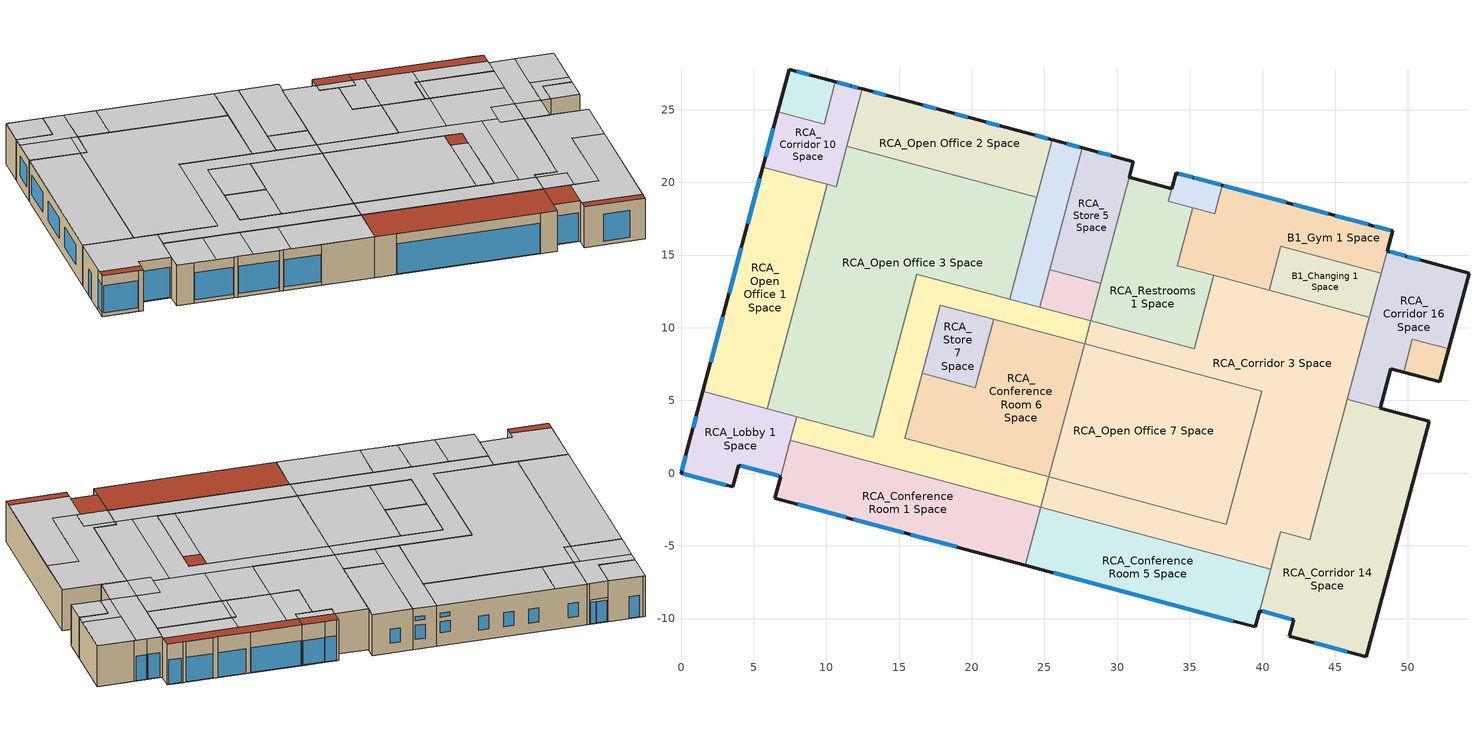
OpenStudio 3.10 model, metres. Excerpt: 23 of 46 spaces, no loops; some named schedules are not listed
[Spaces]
B1_Changing 1 Space
 floor ground (B1_Changing 1_1_406 SlabOnOrBelowGradeF073): 41.27,15.6 48.16,13.75 47.35,10.73 40.45,12.57 z0
 wall to B1_Gym 1 Space (MetalFrameWallInterior): 48.16,13.75 41.27,15.6 40.45,12.57 z0:3.99
 wall to RCA_Corridor 16 Space (MetalFrameWallInterior): 47.35,10.73 48.16,13.75 z0:3.99
 wall to RCA_Corridor 3 Space (MetalFrameWallInterior): 40.45,12.57 47.35,10.73 z0:3.99
 ceiling to Collaboration Space 1 Space: 47.35,10.73 48.16,13.75 41.65,15.5 40.84,12.47 z3.99
 ceiling to RCA_Kitchen Break Room 1 Space: 40.84,12.47 41.65,15.5 41.27,15.6 40.45,12.57 z3.99
B1_Gym 1 Space
 floor ground (B1_Gym 1_1_390 SlabOnOrBelowGradeF073): 37.22,19.79 48.94,16.65 48.16,13.75 41.27,15.6 40.45,12.57 34.13,14.27 35.2,18.24 36.7,17.84 z0
 wall outside (MetalFrameWallU055): 48.56,15.27 48.94,16.65 47.55,17.02 47.33,17.08 44.94,17.72 44.55,17.83 41.66,18.6 37.22,19.79 z0:3.99
 wall to RCA_Corridor 16 Space (MetalFrameWallInterior): 48.16,13.75 48.56,15.27 z0:3.99
 wall to RCA_Corridor 3 Space (MetalFrameWallInterior): 36.65,13.59 40.45,12.57 z0:3.99
 wall to RCA_Restrooms 1 Space (MetalFrameIntWallU151): 35.2,18.24 34.13,14.27 36.65,13.59 z0:3.99
 wall to RCA_Corridor 11 Space (MetalFrameWallInterior): 37.22,19.79 36.7,17.84 35.2,18.24 z0:3.99
 window (Base_AllCZ_FixedWindowU34): 41.61,18.62 37.32,19.77 / 44.5,17.84 42.09,18.49 / 47.28,17.1 44.99,17.71 / 48.79,16.69 47.71,16.98 z0.05:2.44
 ceiling to Collaboration Space 1 Space: 48.16,13.75 48.64,15.56 42.14,17.31 41.65,15.5 z3.99
 ceiling to RCA_Kitchen Break Room 1 Space: 40.45,12.57 41.27,15.6 41.65,15.5 42.14,17.31 37.95,18.43 36.65,13.59 z3.99
 ceiling to RCA_Restrooms 2 Space: 36.65,13.59 37.95,18.43 36.93,18.7 36.7,17.84 35.2,18.24 34.13,14.27 z3.99
 roof outside (FlatNonresWoodFramingAndOtherRoofU028): 48.64,15.56 48.94,16.65 37.22,19.79 36.93,18.7 z3.99
RCA_Corridor 16 Space
 floor ground (RCA_Corridor 16_1_439 SlabOnOrBelowGradeF073): 48.56,15.27 54.2,13.76 52.8,8.55 50.31,9.22 49.7,6.94 48.8,7.18 48.08,4.47 45.83,5.07 z0
 wall outside (MetalFrameWallU055): 52.8,8.55 54.2,13.76 51.05,14.6 49.86,14.92 48.56,15.27 / 48.08,4.47 48.8,7.18 49.7,6.94 z0:3.99
 wall to RCA_Corridor 14 Space: 45.83,5.07 48.08,4.47 z0:3.99
 wall to RCA_Corridor 3 Space (MetalFrameWallInterior): 47.35,10.73 45.83,5.07 z0:3.99
 wall to RCA_Elec Room 1 Space (MetalFrameWallInterior): 49.7,6.94 50.31,9.22 52.8,8.55 z0:3.99
 window (Base_AllCZ_FixedWindowU34): 49.8,14.93 48.77,15.21 / 50.82,14.66 49.96,14.89 z0.05:2.44
 ceiling to B1_Reception 1 Space: 48.08,4.47 48.8,7.18 46.56,7.78 45.83,5.07 z3.99
 ceiling to Collaboration Space 1 Space: 48.8,7.18 50.81,14.66 48.56,15.27 46.56,7.78 z3.99
 ceiling to Huddle 2 Space: 49.7,6.94 50.31,9.22 52.8,8.55 53.03,9.42 49.65,10.33 48.8,7.18 z3.99; 53.03,9.42 54.2,13.76 50.81,14.66 49.65,10.33 z3.99
RCA_Corridor 3 Space
 floor ground (RCA_Corridor 3_1_131 SlabOnOrBelowGradeF073): 36.65,13.59 47.35,10.73 43.25,-4.58 41.25,-4.04 40.56,-6.6 24.74,-2.36 25.3,-0.26 37.49,-3.52 39.94,5.63 27.75,8.89 28.18,10.47 35.3,8.56 z0
 wall to RCA_Conference Room 5 Space: 24.74,-2.36 40.56,-6.6 z0:3.99
 wall to RCA_Corridor 1 Space: 28.18,10.47 27.75,8.89 / 25.3,-0.26 24.74,-2.36 z0:3.99
 wall to RCA_Corridor 14 Space: 40.56,-6.6 41.13,-4.5 41.25,-4.04 43.25,-4.58 45.83,5.07 z0:3.99
 wall to RCA_Open Office 7 Space (MetalFrameWallInterior): 27.75,8.89 38.38,6.05 39.94,5.63 39.48,3.91 37.49,-3.52 35.93,-3.1 25.3,-0.26 z0:3.99
 wall to RCA_Restrooms 1 Space (MetalFrameIntWallU151): 36.65,13.59 35.3,8.56 28.18,10.47 z0:3.99
 ceiling to B1_Reception 1 Space: 45.83,5.07 46.56,7.78 44.48,8.34 43.75,5.63 z3.99
 ceiling to Collaboration Space 1 Space: 43.92,6.25 44.48,8.34 46.56,7.78 47.35,10.73 40.84,12.47 39.49,7.44 z3.99
 ceiling to RCA_Corridor 6 Space: 39.61,-4.09 42.49,6.64 28.18,10.47 27.75,8.89 39.94,5.63 37.49,-3.52 z3.99
 ceiling to RCA_Corridor 7 Space: 40.56,-6.6 41.13,-4.5 25.3,-0.26 24.74,-2.36 z3.99
 ceiling to RCA_Corridor 8 Space: 43.25,-4.58 45.83,5.07 43.75,5.63 43.92,6.25 42.49,6.64 39.61,-4.09 41.13,-4.5 41.25,-4.04 z3.99
 ceiling to RCA_Kitchen Break Room 1 Space: 39.49,7.44 40.84,12.47 36.65,13.59 35.3,8.56 z3.99
RCA_Restrooms 1 Space
 floor ground (RCA_Restrooms 1_1_486 SlabOnOrBelowGradeF073): 30.82,20.34 33.75,19.55 33.52,18.69 35.2,18.24 34.13,14.27 36.65,13.59 35.3,8.56 28.18,10.47 z0
 wall outside (MetalFrameWallUnconditioned): 33.75,19.55 30.82,20.34 z0:3.99
 wall to RCA_Corridor 11 Space: 35.2,18.24 33.52,18.69 33.75,19.55 z0:3.99
 wall to RCA_IT Room 1 Space: 28.87,13.06 28.18,10.47 z0:3.99
 wall to RCA_Store 5 Space (MetalFrameIntWallU151): 30.82,20.34 28.87,13.06 z0:3.99
 ceiling to RCA_Restrooms 2 Space: 35.3,8.56 36.65,13.59 34.13,14.27 35.2,18.24 33.52,18.69 33.75,19.55 30.82,20.34 28.18,10.47 z3.99
RCA_Corridor 11 Space
 floor ground (RCA_Corridor 11_1_375 SlabOnOrBelowGradeF073): 34.05,20.64 37.22,19.79 36.7,17.84 33.52,18.69 z0
 wall outside (MetalFrameWallU055): 37.22,19.79 35.24,20.32 34.2,20.6 34.05,20.64 33.75,19.55 z0:3.99
 window (Base_AllCZ_FixedWindowU34): 35.19,20.34 34.25,20.59 / 37.12,19.82 35.29,20.31 z0.05:2.44
 ceiling to RCA_Restrooms 2 Space: 36.7,17.84 36.93,18.7 33.75,19.55 33.52,18.69 z3.99
 roof outside (FlatNonresWoodFramingAndOtherRoofU028): 36.93,18.7 37.22,19.79 34.05,20.64 33.75,19.55 z3.99
RCA_Conference Room 1 Space
 floor ground (RCA_Conference Room 1_1_0 SlabOnOrBelowGradeF073): 7.52,2.25 24.74,-2.36 23.67,-6.34 6.45,-1.73 z0
 wall outside (MetalFrameWallU055): 6.85,-0.23 6.45,-1.73 7.99,-2.14 11.41,-3.06 11.79,-3.16 15.36,-4.11 15.74,-4.22 19.01,-5.09 23.67,-6.34 z0:3.99
 wall to RCA_Lobby 1 Space (MetalFrameWallInterior): 7.52,2.25 6.85,-0.23 z0:3.99
 wall to RCA_Corridor 1 Space (MetalFrameWallInterior): 24.74,-2.36 7.52,2.25 z0:3.99
 wall to RCA_Conference Room 5 Space (MetalFrameWallInterior): 23.67,-6.34 24.74,-2.36 z0:3.99
 window (Base_AllCZ_FixedWindowU34): 8.04,-2.15 11.36,-3.04 / 15.79,-4.23 18.96,-5.08 / 11.84,-3.17 15.31,-4.1 z0.36:3
 ceiling to RCA_Conference Room 2 Space: 16.42,-4.4 17.48,-0.42 14.22,0.46 13.15,-3.52 z3.99; 23.67,-6.34 24.74,-2.36 17.48,-0.42 16.42,-4.4 z3.99; 9.9,-2.65 10.96,1.33 7.52,2.25 6.45,-1.73 z3.99; 13.15,-3.52 14.22,0.46 10.96,1.33 9.9,-2.65 z3.99
RCA_Lobby 1 Space
 floor ground (RCA_Lobby 1_1_328 SlabOnOrBelowGradeF073): 1.51,5.62 7.96,3.89 6.85,-0.23 3.97,0.54 3.57,-0.96 0,0 z0
 wall outside (MetalFrameWallU055): 1.51,5.62 0.33,1.25 0,0 3.15,-0.84 3.57,-0.96 3.97,0.54 6.85,-0.23 z0:3.99
 wall to RCA_Corridor 1 Space: 7.52,2.25 7.96,3.89 z0:3.99
 wall to RCA_Open Office 1 Space (MetalFrameWallInterior): 5.92,4.44 1.51,5.62 z0:3.99
 wall to RCA_Open Office 3 Space (MetalFrameWallInterior): 7.96,3.89 5.92,4.44 z0:3.99
 window (Base_AllCZ_FixedWindowU34): 0.15,-0.04 3.1,-0.83 / 0.32,1.2 0.04,0.15 z0.36:3; 1.04,3.89 0.83,3.11 z0.05:2.57; 4.11,0.5 6.71,-0.2 z0.05:3
 ceiling to RCA_Conference Room 4 Space: 6.85,-0.23 7.96,3.89 1.51,5.62 0.21,0.77 3.77,-0.19 3.97,0.54 z3.99
 roof outside (FlatNonresWoodFramingAndOtherRoofU028): 3.57,-0.96 3.77,-0.19 0.21,0.77 0,0 z3.99
RCA_Corridor 1 Space
 floor ground (RCA_Corridor 1_1_503 SlabOnOrBelowGradeF073): 16.23,13.67 28.18,10.47 27.75,8.89 17.85,11.55 15.39,2.4 25.3,-0.26 24.74,-2.36 7.52,2.25 7.96,3.89 13.23,2.48 z0
 wall to RCA_Conference Room 6 Space: 21.5,10.57 27.75,8.89 / 25.3,-0.26 19.05,1.42 15.39,2.4 16.59,6.85 z0:3.99
 wall to RCA_Open Office 3 Space (MetalFrameWallInterior): 22.6,11.97 16.23,13.67 13.23,2.48 7.96,3.89 z0:3.99
 wall to RCA_Corridor 2 Space (MetalFrameWallInterior): 24.66,11.41 22.6,11.97 z0:3.99
 wall to RCA_IT Room 1 Space (MetalFrameWallInterior): 28.18,10.47 24.66,11.41 z0:3.99
 wall to RCA_Store 7 Space (MetalFrameWallInterior): 16.59,6.85 17.85,11.55 21.5,10.57 z0:3.99
 ceiling to RCA_Corridor 4 Space: 24.74,-2.36 25.3,-0.26 15.39,2.4 17.85,11.55 27.75,8.89 28.18,10.47 16.23,13.67 13.23,2.48 7.96,3.89 7.52,2.25 z3.99
RCA_Conference Room 5 Space
 floor ground (RCA_Conference Room 5_1_413 SlabOnOrBelowGradeF073): 24.74,-2.36 40.56,-6.6 39.5,-10.58 23.67,-6.34 z0
 wall outside (MetalFrameWallU055): 23.67,-6.34 25.58,-6.85 38.03,-10.19 39.5,-10.58 39.8,-9.45 z0:3.99
 wall to RCA_Corridor 14 Space (MetalFrameWallInterior): 39.8,-9.45 40.56,-6.6 z0:3.99
 window (Base_AllCZ_FixedWindowU34): 25.63,-6.87 37.98,-10.18 z0.05:3
 roof outside (FlatNonresWoodFramingAndOtherRoofU028): 39.5,-10.58 40.56,-6.6 24.74,-2.36 23.67,-6.34 z3.99
RCA_Corridor 14 Space
 floor ground (RCA_Corridor 14_1_428 SlabOnOrBelowGradeF073): 45.83,5.07 51.46,3.56 47.13,-12.63 41.84,-11.21 42.14,-10.08 39.8,-9.45 41.25,-4.04 43.25,-4.58 z0
 wall outside (MetalFrameWallU055): 39.8,-9.45 42.14,-10.08 41.84,-11.21 47.13,-12.63 51.46,3.56 48.08,4.47 z0:3.99
 window (Base_AllCZ_FixedWindowU34): 43.56,-11.67 45.82,-12.28 z0.36:3; 40.01,-9.51 41.98,-10.04 z0.05:2.82
 ceiling to RCA_Corridor 7 Space: 43.27,-7.33 43.83,-5.22 41.13,-4.5 40.56,-6.6 z3.99
 ceiling to RCA_Corridor 8 Space: 45.39,-7.9 47.48,-0.11 50.28,-0.86 51.46,3.56 45.83,5.07 43.25,-4.58 41.25,-4.04 41.13,-4.5 43.83,-5.22 43.27,-7.33 z3.99
 ceiling to RCA_Corridor 9 Space: 47.32,-11.9 50.28,-0.86 47.48,-0.11 45.39,-7.9 42.9,-7.23 42.03,-10.48 z3.99
 roof outside (FlatNonresWoodFramingAndOtherRoofU028): 42.14,-10.08 42.9,-7.23 40.56,-6.6 39.8,-9.45 z3.99; 47.13,-12.63 47.32,-11.9 42.03,-10.48 41.84,-11.21 z3.99
RCA_Conference Room 6 Space
 floor ground (RCA_Conference Room 6_1_456 SlabOnOrBelowGradeF073): 21.5,10.57 27.75,8.89 25.3,-0.26 19.05,1.42 z0
 floor ground (RCA_Conference Room 6_1_462 SlabOnOrBelowGradeF073): 16.59,6.85 20.24,5.87 19.05,1.42 15.39,2.4 z0
 wall to RCA_Store 7 Space (MetalFrameWallInterior): 21.5,10.57 20.24,5.87 16.59,6.85 z0:3.99
 wall to RCA_Open Office 7 Space (MetalFrameWallInterior): 25.3,-0.26 27.75,8.89 z0:3.99
 ceiling to RCA_Conference Room 3 Space: 25.3,-0.26 27.75,8.89 21.5,10.57 19.05,1.42 z3.99; 19.05,1.42 20.24,5.87 16.59,6.85 15.39,2.4 z3.99
RCA_Store 7 Space
 floor ground (RCA_Store 7_1_467 SlabOnOrBelowGradeF073): 17.85,11.55 21.5,10.57 20.24,5.87 16.59,6.85 z0
 ceiling to RCA_Store 2 Space: 20.24,5.87 21.5,10.57 17.85,11.55 16.59,6.85 z3.99
RCA_Open Office 7 Space
 floor ground (RCA_Open Office 7_1_473 SlabOnOrBelowGradeF073): 27.75,8.89 38.38,6.05 35.93,-3.1 25.3,-0.26 z0
 floor ground (RCA_Open Office 7_1_478 SlabOnOrBelowGradeF073): 37.92,4.33 39.48,3.91 37.49,-3.52 35.93,-3.1 z0
 floor ground (RCA_Open Office 7_1_482 SlabOnOrBelowGradeF073): 38.38,6.05 39.94,5.63 39.48,3.91 37.92,4.33 z0
 ceiling to Class Room 1 Space: 35.93,-3.1 38.38,6.05 27.75,8.89 25.3,-0.26 z3.99
 ceiling to RCA_Store 3 Space: 37.49,-3.52 39.48,3.91 37.92,4.33 35.93,-3.1 z3.99
 roof outside (FlatNonresWoodFramingAndOtherRoofU028): 39.48,3.91 39.94,5.63 38.38,6.05 37.92,4.33 z3.99
RCA_Open Office 3 Space
 floor ground (RCA_Open Office 3_1_77 SlabOnOrBelowGradeF073): 11.42,22.47 24.47,18.97 22.6,11.97 16.23,13.67 13.23,2.48 5.92,4.44 10.06,19.86 10.67,19.7 z0
 wall to RCA_Corridor 10 Space: 11.42,22.47 10.67,19.7 10.06,19.86 z0:3.99
 wall to RCA_Corridor 2 Space: 22.6,11.97 24.47,18.97 z0:3.99
 wall to RCA_Open Office 1 Space: 10.06,19.86 5.92,4.44 z0:3.99
 wall to RCA_Open Office 2 Space: 24.47,18.97 11.42,22.47 z0:3.99
 ceiling to RCA_Open Office 6 Space: 13.23,2.48 16.23,13.67 22.6,11.97 24.47,18.97 11.42,22.47 10.67,19.7 10.06,19.86 5.92,4.44 z3.99
RCA_Corridor 2 Space
 floor ground (RCA_Corridor 2_1_114 SlabOnOrBelowGradeF073): 25.53,22.92 27.59,22.37 24.66,11.41 22.6,11.97 z0
 wall outside (MetalFrameWallU055): 27.59,22.37 25.53,22.92 z0:3.99
 wall to RCA_Store 5 Space (MetalFrameWallInterior): 25.35,14 27.59,22.37 z0:3.99
 wall to RCA_IT Room 1 Space (MetalFrameWallInterior): 24.66,11.41 25.35,14 z0:3.99
 wall to RCA_Open Office 2 Space (MetalFrameWallInterior): 25.53,22.92 24.47,18.97 z0:3.99
 window (Base_AllCZ_FixedWindowU34): 27.4,22.42 26.53,22.66 z0.97:2.34
 window (Base_AllCZ_FixedWindowU34_Clerestory): 27.4,22.42 26.57,22.65 z2.82:3.18
 ceiling to RCA_Corridor 5 Space: 24.66,11.41 27.59,22.37 25.53,22.92 22.6,11.97 z3.99
RCA_IT Room 1 Space
 floor ground (RCA_IT Room 1_1_255 SlabOnOrBelowGradeF073): 25.35,14 28.87,13.06 28.18,10.47 24.66,11.41 z0
 wall to RCA_Store 5 Space (MetalFrameWallInterior): 28.87,13.06 25.35,14 z0:3.99
 ceiling to RCA_IT Room 2 Space: 28.18,10.47 28.87,13.06 25.35,14 24.66,11.41 z3.99
RCA_Corridor 10 Space
 floor ground (RCA_Corridor 10_1_341 SlabOnOrBelowGradeF073): 10.62,26.92 12.47,26.42 10.67,19.7 5.64,21.04 6.66,24.85 9.84,24 z0
 wall outside (MetalFrameWallU055): 12.26,26.48 10.62,26.92 z0:2.39; 6.66,24.85 5.64,21.04 / 12.47,26.42 12.26,26.48 z0:3.99; 12.26,26.48 10.62,26.92 z2.39:3.99
 wall to RCA_Open Office 1 Space (MetalFrameWallInterior): 5.64,21.04 10.06,19.86 z0:3.99
 wall to RCA_Store 4 Space (MetalFrameWallInterior): 10.62,26.92 9.84,24 6.66,24.85 z0:3.99
 wall to RCA_Open Office 2 Space (MetalFrameWallInterior): 11.42,22.47 12.47,26.42 z0:3.99
 window (Base_AllCZ_FixedWindowU34): 11.63,26.65 10.75,26.89 / 12.15,26.51 11.73,26.62 z0.05:2.13; 6.36,23.73 5.83,21.77 z1.04:2.97
 ceiling to Huddle 1 Space: 11.42,22.47 12.47,26.42 10.62,26.92 9.84,24 6.66,24.85 6.38,23.82 z3.99
 ceiling to RCA_Open Office 4 Space: 10.06,19.86 10.8,22.63 6.38,23.82 5.64,21.04 z3.99
 ceiling to RCA_Open Office 6 Space: 10.67,19.7 11.42,22.47 10.8,22.63 10.06,19.86 z3.99
RCA_Open Office 1 Space
 floor ground (RCA_Open Office 1_1_64 SlabOnOrBelowGradeF073): 5.64,21.04 10.06,19.86 5.92,4.44 1.51,5.62 z0
 wall outside (MetalFrameWallU055): 5.64,21.04 1.51,5.62 z0:3.99
 window (Base_AllCZ_FixedWindowU34): 2.88,10.75 2.04,7.61 / 4.16,15.51 3.32,12.37 / 5.43,20.27 4.59,17.13 z1.04:2.97
 ceiling to RCA_Open Office 4 Space: 5.92,4.44 10.06,19.86 5.64,21.04 1.51,5.62 z3.99
RCA_Store 4 Space
 floor ground (RCA_Store 4_1_355 SlabOnOrBelowGradeF073): 7.44,27.77 10.62,26.92 9.84,24 6.66,24.85 z0
 wall outside (MetalFrameWallU055): 10.62,26.92 7.65,27.72 7.44,27.77 6.66,24.85 z0:3.99
 window (Base_AllCZ_FixedWindowU34): 8.83,27.4 7.95,27.64 z0.05:2.13
 ceiling to Huddle 1 Space: 9.84,24 10.62,26.92 7.44,27.77 6.66,24.85 z3.99
RCA_Open Office 2 Space
 floor ground (RCA_Open Office 2_1_70 SlabOnOrBelowGradeF073): 12.47,26.42 25.53,22.92 24.47,18.97 11.42,22.47 z0
 wall outside (MetalFrameWallU055): 25.53,22.92 12.47,26.42 z0:3.99
 window (Base_AllCZ_FixedWindowU34): 21.87,23.9 21,24.14 / 14.1,25.99 13.23,26.22 / 17.55,25.06 16.68,25.3 / 19.71,24.48 18.84,24.72 z0.97:2.34; 25.22,23.01 24.35,23.24 z1.3:2.34
 window (Base_AllCZ_FixedWindowU34_Clerestory): 25.22,23.01 24.38,23.23 z2.82:3.18
 ceiling to Huddle 1 Space: 14.16,21.73 15.22,25.69 12.47,26.42 11.42,22.47 z3.99
 ceiling to RCA_Open Office 5 Space: 24.47,18.97 25.53,22.92 15.22,25.69 14.16,21.73 z3.99
RCA_Elec Room 1 Space
 floor ground (RCA_Elec Room 1_1_497 SlabOnOrBelowGradeF073): 50.31,9.22 52.8,8.55 52.19,6.27 49.7,6.94 z0
 wall outside (MetalFrameWallU055): 49.7,6.94 52.19,6.27 52.8,8.55 z0:3.99
 ceiling to Huddle 2 Space: 52.19,6.27 52.8,8.55 50.31,9.22 49.7,6.94 z3.99
RCA_Store 5 Space
 floor ground (RCA_Store 5_1_362 SlabOnOrBelowGradeF073): 27.59,22.37 31.11,21.43 28.87,13.06 25.35,14 z0
 wall outside (MetalFrameWallU055): 30.82,20.34 31.11,21.43 27.59,22.37 z0:3.99
 window (Base_AllCZ_FixedWindowU34): 29.57,21.84 28.69,22.08 z0.97:2.34
 ceiling to RCA_Store 1 Space: 28.87,13.06 31.11,21.43 27.59,22.37 25.35,14 z3.99
[Site]
LOS ANGELES USC: Latitude {deg}=38.69; Longitude {deg}=-121.6; Time Zone {hr}=-8; Elevation {m}=54.5592; Terrain=Suburbs
[SizingPeriod:DesignDay] Barometric Pressure {Pa}=100663; Wind Speed {m/s}=0.6; Rain Indicator=No; Snow Indicator=No; Day of Month=21; Daylight Saving Time Indicator=No; Humidity Condition Type=Wetbulb; Dry-Bulb Temperature Range Modifier Type=DefaultMultipliers
Name | Maximum Dry-Bulb Temperature {C} | Daily Dry-Bulb Temperature Range {deltaC} | Wind Direction {deg} | Sky Clearness | Month | Day Type | Wetbulb or DewPoint at Maximum Dry-Bulb {C} | Solar Model Indicator | ASHRAE Clear Sky Optical Depth for Beam Irradiance | ASHRAE Clear Sky Optical Depth for Diffuse Irradiance
LOS ANGELES USC Ann Htg 99.6% Condns DB | 6.2 | 0 | 20 | 0 | 12 | WinterDesignDay | 6.2 | ASHRAEClearSky
LOS ANGELES USC  June .4% Condns DB=>MCWB | 32.3 | 8.2 | 260 |  | 6 | SummerDesignDay | 20.7 | ASHRAETau | 0.405 | 2.324
LOS ANGELES USC  July .4% Condns DB=>MCWB | 33.8 | 9.2 | 260 |  | 7 | SummerDesignDay | 22.1 | ASHRAETau | 0.402 | 2.401
LOS ANGELES USC  August .4% Condns DB=>MCWB | 33.7 | 9.6 | 260 |  | 8 | SummerDesignDay | 21.2 | ASHRAETau | 0.383 | 2.433
[Site:WaterMainsTemperature]
Calculation Method=Schedule; Temperature Schedule=WaterMainCZ09
[Building]
CustomLabClassroom: North Axis {deg}=0
[Material]
Name | Roughness | Thickness {m} | Conductivity {W/m-K} | Density {kg/m3} | Specific Heat {J/kg-K} | Thermal Absorptance | Solar Absorptance | Visible Absorptance
Stucco - 7/8 in.; Stucco - 7/8 in. 1 | MediumRough | 0.022352 | 0.700948 | 1855.1 | 837.36 | 0.9 | 0.7 | 0.8
Compliance Insulation R14.60 | Smooth | 0.0591861 | 0.0230188 | 16.0185 | 1130.436
Compliance Insulation R1.41 | Smooth | 0.00571591 | 0.0230188 | 16.0185 | 1130.436
Compliance Insulation R0.02 | Smooth | 8.10768e-05 | 0.0230188 | 16.0185 | 1130.436
Air - Metal Wall Framing - 16 or 24 in. OC; Air - Metal Wall Framing - 16 or 24 in. OC 1; Air - Metal Wall Framing - 16 or 24 in. OC 2 | Smooth | 0.1397 | 1.22017 | 1.28148 | 1004.832
Gypsum Board - 1/2 in.; Gypsum Board - 1/2 in. 2 | Smooth | 0.0127 | 0.158656 | 640.739 | 1130.436 | 0.9 | 0.7 | 0.8
Gypsum Board - 5/8 in. | MediumRough | 0.016002 | 0.158656 | 640.739 | 1130.436 | 0.9 | 0.7 | 0.8
Metal Standing Seam - 1/16 in. | MediumRough | 0.0015875 | 2.21534 | 7820.53 | 502.416 | 0.75 | 0.37 | 0.75
Compliance Insulation R34.93 | Smooth | 0.141601 | 0.0230188 | 16.0185 | 1130.436 | 0.9 | 0.7 | 0.8
Compliance Insulation R3.70 | Smooth | 0.0149992 | 0.0230188 | 16.0185 | 1130.436
Gypsum Board - 1/2 in. 1 | MediumRough | 0.0127 | 0.158656 | 640.739 | 1130.436 | 0.9 | 0.7 | 0.8
[Construction]
MetalFrameWallU055: Stucco - 7/8 in., Compliance Insulation R14.60, Compliance Insulation R1.41, Compliance Insulation R0.02, Compliance Insulation R0.02, Air - Metal Wall Framing - 16 or 24 in. OC, Gypsum Board - 1/2 in.
MetalFrameWallUnconditioned: Stucco - 7/8 in. 1
MetalFrameWallInterior: Gypsum Board - 5/8 in., Air - Metal Wall Framing - 16 or 24 in. OC 1, Gypsum Board - 5/8 in.
MetalFrameIntWallU151: Gypsum Board - 1/2 in. 1, Compliance Insulation R3.70, Air - Metal Wall Framing - 16 or 24 in. OC 2, Gypsum Board - 1/2 in. 2
FlatNonresWoodFramingAndOtherRoofU028: Metal Standing Seam - 1/16 in., Compliance Insulation R34.93
Base_AllCZ_FixedWindowU34: Base_AllCZ_FixedWindowU34 Material
Base_AllCZ_FixedWindowU34_Clerestory: Base_AllCZ_FixedWindowU34_Clerestory Material
[WindowMaterial:SimpleGlazingSystem] U-Factor {W/m2-K}=1.93061; Solar Heat Gain Coefficient=0.22
Name | Visible Transmittance
Base_AllCZ_FixedWindowU34 Material | 0.42
Base_AllCZ_FixedWindowU34_Clerestory Material | 0.001
[Construction:FfactorGroundFloor] F-Factor {W/m-K}=1.26344
Name | Area {m2} | PerimeterExposed {m}
B1_Changing 1_1_406 SlabOnOrBelowGradeF073 | 22.3718 | 0
B1_Gym 1_1_390 SlabOnOrBelowGradeF073 | 58.4477 | 13.5648
RCA_Conference Room 1_1_0 SlabOnOrBelowGradeF073 | 73.4401 | 19.3734
RCA_Conference Room 5_1_413 SlabOnOrBelowGradeF073 | 67.4933 | 17.5534
RCA_Conference Room 6_1_456 SlabOnOrBelowGradeF073 | 61.3303 | 0
RCA_Conference Room 6_1_462 SlabOnOrBelowGradeF073 | 17.446 | 0
RCA_Corridor 1_1_503 SlabOnOrBelowGradeF073 | 76.479 | 0
RCA_Corridor 10_1_341 SlabOnOrBelowGradeF073 | 26.3365 | 7.55639
RCA_Corridor 11_1_375 SlabOnOrBelowGradeF073 | 6.64699 | 4.41588
RCA_Corridor 14_1_428 SlabOnOrBelowGradeF073 | 108.891 | 29.3363
RCA_Corridor 16_1_439 SlabOnOrBelowGradeF073 | 45.6101 | 14.9529
RCA_Corridor 2_1_114 SlabOnOrBelowGradeF073 | 24.2034 | 2.13361
RCA_Corridor 3_1_131 SlabOnOrBelowGradeF073 | 177.877 | 0
RCA_Elec Room 1_1_497 SlabOnOrBelowGradeF073 | 6.078 | 4.93572
RCA_IT Room 1_1_255 SlabOnOrBelowGradeF073 | 9.75799 | 0
RCA_Lobby 1_1_328 SlabOnOrBelowGradeF073 | 34.2546 | 14.0477
RCA_Open Office 1_1_64 SlabOnOrBelowGradeF073 | 73.0014 | 15.967
RCA_Open Office 2_1_70 SlabOnOrBelowGradeF073 | 55.3581 | 13.5194
RCA_Restrooms 1_1_486 SlabOnOrBelowGradeF073 | 60.7643 | 3.03687
RCA_Store 4_1_355 SlabOnOrBelowGradeF073 | 9.95628 | 6.31637
RCA_Store 5_1_362 SlabOnOrBelowGradeF073 | 31.561 | 4.770882
RCA_Open Office 3_1_77 SlabOnOrBelowGradeF073 | 188.459 | 0
RCA_Open Office 7_1_473 SlabOnOrBelowGradeF073 | 104.24 | 0
RCA_Open Office 7_1_478 SlabOnOrBelowGradeF073 | 12.3843 | 0
RCA_Open Office 7_1_482 SlabOnOrBelowGradeF073 | 2.86566 | 0
RCA_Store 7_1_467 SlabOnOrBelowGradeF073 | 18.3878 | 0
[Space] Building Story=Ground Floor
Name | Thermal Zone | Design Specification Outdoor Air Object
B1_Changing 1 Space; B1_Gym 1 Space; RCA_Corridor 11 Space | L1_ZN05_Fitness Center | L1_ZN05_Fitness Center Design Specification Outdoor Air
RCA_Conference Room 1 Space; RCA_Conference Room 5 Space | L1_ZN09 N Conf Room | L1_ZN09 N Conf Room Design Specification Outdoor Air
RCA_Conference Room 6 Space; RCA_Store 7 Space | L2_ZN13 Core Conf Room | L2_ZN13 Core Conf Room Design Specification Outdoor Air
RCA_Corridor 1 Space; RCA_Corridor 10 Space; RCA_Corridor 14 Space | L1_ZN08 NE Corridor | L1_ZN08 NE Corridor Design Specification Outdoor Air
RCA_Corridor 16 Space | L1_ZN12 SE Corridor Corner | L1_ZN12 SE Corridor Corner Design Specification Outdoor Air
RCA_Corridor 2 Space; RCA_Store 4 Space; RCA_Store 5 Space | L1_ZN04_South Corridor | L1_ZN04_South Corridor Design Specification Outdoor Air
RCA_Corridor 3 Space | L1_ZN05_Core Corridor | L1_ZN05_Core Corridor Design Specification Outdoor Air
RCA_Elec Room 1 Space | L1_ZN13 Elec Room | L1_ZN13 Elec Room Design Specification Outdoor Air
RCA_IT Room 1 Space | L1_ZN06_IT Room | L1_ZN06_IT Room Design Specification Outdoor Air
RCA_Lobby 1 Space | L1_ZN13 Lobby NW | L1_ZN13 Lobby NW Design Specification Outdoor Air
RCA_Open Office 1 Space | L1_ZN03_South Open Office | L1_ZN03_South Open Office Design Specification Outdoor Air
RCA_Open Office 2 Space | L1_ZN01_SE_Open Office | L1_ZN01_SE_Open Office Design Specification Outdoor Air
RCA_Restrooms 1 Space | L1_ZN07_Restroom | L1_ZN07_Restroom Design Specification Outdoor Air
RCA_Open Office 3 Space | L1_ZN02 Core_Open Office | L1_ZN02 Core_Open Office Design Specification Outdoor Air
RCA_Open Office 7 Space | L1_ZN14_Core Open Office | L1_ZN14_Core Open Office Design Specification Outdoor Air
[ThermalZone] Multiplier=1; Use Ideal Air Loads=No
Name | Primary Daylighting Control | Fraction of Zone Controlled by Primary Daylighting Control | Secondary Daylighting Control | Fraction of Zone Controlled by Secondary Daylighting Control | Thermostat
L1_ZN09 N Conf Room | Daylighting Control 6 | 0.638868 | Daylighting Control 7 | 0.239854 | L1_ZN09 N Conf Room Thermostat
L2_ZN13 Core Conf Room |  |  |  |  | L2_ZN13 Core Conf Room Thermostat
L1_ZN08 NE Corridor | Daylighting Control 8 | 0.114064 | Daylighting Control 9 | 0.108379 | L1_ZN08 NE Corridor Thermostat
L1_ZN12 SE Corridor Corner |  |  |  |  | L1_ZN12 SE Corridor Corner Thermostat
L1_ZN04_South Corridor |  |  |  |  | L1_ZN04_South Corridor Thermostat
L1_ZN05_Core Corridor |  |  |  |  | L1_ZN05_Core Corridor Thermostat
L1_ZN13 Elec Room |  |  |  |  | L1_ZN13 Elec Room Thermostat
L1_ZN06_IT Room |  |  |  |  | L1_ZN06_IT Room Thermostat
L1_ZN13 Lobby NW | Daylighting Control 12 | 0.808629 |  |  | L1_ZN13 Lobby NW Thermostat
L1_ZN03_South Open Office | Daylighting Control 13 | 0.626378 | Daylighting Control 14 | 0.136107 | L1_ZN03_South Open Office Thermostat
L1_ZN02 Core_Open Office |  |  |  |  | L1_ZN02 Core_Open Office Thermostat
L1_ZN14_Core Open Office |  |  |  |  | L1_ZN14_Core Open Office Thermostat
L1_ZN07_Restroom
L1_ZN05_Fitness Center | Daylighting Control 20 | 0.344299 | Daylighting Control 21 | 0.211876 | L1_ZN05_Fitness Center Thermostat
L1_ZN01_SE_Open Office | Daylighting Control 22 | 0.549484 | Daylighting Control 23 | 0.410159 | L1_ZN01_SE_Open Office Thermostat
[BuildingStory]
Ground Floor
[People:Definition] Number of People Calculation Method=People/Area; Fraction Radiant=0.3
Name | People per Space Floor Area {person/m2} | Sensible Heat Fraction
B1_Changing 1 Space People Definition; RCA_Conference Room 1 Space People Definition; RCA_Conference Room 5 Space People Definition; RCA_Conference Room 6 Space People Definition; RCA_Store 4 Space People Definition; RCA_Store 5 Space People Definition; RCA_Store 7 Space People Definition | 0.0538196 | 0.555556
B1_Gym 1 Space People Definition | 0.403647 | 0.6125
RCA_Corridor 1 Space People Definition; RCA_Corridor 10 Space People Definition; RCA_Corridor 11 Space People Definition; RCA_Corridor 14 Space People Definition; RCA_Corridor 16 Space People Definition; RCA_Corridor 2 Space People Definition; RCA_Corridor 3 Space People Definition; RCA_Elec Room 1 Space People Definition; RCA_Restrooms 1 Space People Definition | 0.0538196 | 0.5
RCA_IT Room 1 Space People Definition | 0.0538196 | 0.366667
RCA_Lobby 1 Space People Definition | 0.355209 | 0.5
RCA_Open Office 1 Space People Definition; RCA_Open Office 2 Space People Definition; RCA_Open Office 3 Space People Definition; RCA_Open Office 7 Space People Definition | 0.269098 | 0.555556
[People] Multiplier=1
Name | People Definition | Space or SpaceType | Number of People Schedule | Activity Level Schedule
B1_Changing 1 Space People | B1_Changing 1 Space People Definition | B1_Changing 1 Space | SchoolOccupancy | B1_Changing 1 Space People Activity Level
B1_Gym 1 Space People | B1_Gym 1 Space People Definition | B1_Gym 1 Space | SchoolOccupancy | B1_Gym 1 Space People Activity Level
RCA_Conference Room 1 Space People | RCA_Conference Room 1 Space People Definition | RCA_Conference Room 1 Space | SchoolOccupancy | RCA_Conference Room 1 Space People Activity Level
RCA_Conference Room 5 Space People | RCA_Conference Room 5 Space People Definition | RCA_Conference Room 5 Space | SchoolOccupancy | RCA_Conference Room 5 Space People Activity Level
RCA_Conference Room 6 Space People | RCA_Conference Room 6 Space People Definition | RCA_Conference Room 6 Space | SchoolOccupancy | RCA_Conference Room 6 Space People Activity Level
RCA_Corridor 1 Space People | RCA_Corridor 1 Space People Definition | RCA_Corridor 1 Space | SchoolOccupancy | RCA_Corridor 1 Space People Activity Level
RCA_Corridor 10 Space People | RCA_Corridor 10 Space People Definition | RCA_Corridor 10 Space | SchoolOccupancy | RCA_Corridor 10 Space People Activity Level
RCA_Corridor 11 Space People | RCA_Corridor 11 Space People Definition | RCA_Corridor 11 Space | SchoolOccupancy | RCA_Corridor 11 Space People Activity Level
RCA_Corridor 14 Space People | RCA_Corridor 14 Space People Definition | RCA_Corridor 14 Space | SchoolOccupancy | RCA_Corridor 14 Space People Activity Level
RCA_Corridor 16 Space People | RCA_Corridor 16 Space People Definition | RCA_Corridor 16 Space | SchoolOccupancy | RCA_Corridor 16 Space People Activity Level
RCA_Corridor 2 Space People | RCA_Corridor 2 Space People Definition | RCA_Corridor 2 Space | SchoolOccupancy | RCA_Corridor 2 Space People Activity Level
RCA_Corridor 3 Space People | RCA_Corridor 3 Space People Definition | RCA_Corridor 3 Space | SchoolOccupancy | RCA_Corridor 3 Space People Activity Level
RCA_Elec Room 1 Space People | RCA_Elec Room 1 Space People Definition | RCA_Elec Room 1 Space | SchoolOccupancy | RCA_Elec Room 1 Space People Activity Level
RCA_IT Room 1 Space People | RCA_IT Room 1 Space People Definition | RCA_IT Room 1 Space | DataOccupancy | RCA_IT Room 1 Space People Activity Level
RCA_Lobby 1 Space People | RCA_Lobby 1 Space People Definition | RCA_Lobby 1 Space | SchoolOccupancy | RCA_Lobby 1 Space People Activity Level
RCA_Open Office 1 Space People | RCA_Open Office 1 Space People Definition | RCA_Open Office 1 Space | LabOccupancy | RCA_Open Office 1 Space People Activity Level
RCA_Open Office 2 Space People | RCA_Open Office 2 Space People Definition | RCA_Open Office 2 Space | LabOccupancy | RCA_Open Office 2 Space People Activity Level
RCA_Restrooms 1 Space People | RCA_Restrooms 1 Space People Definition | RCA_Restrooms 1 Space | SchoolOccupancy | RCA_Restrooms 1 Space People Activity Level
RCA_Store 4 Space People | RCA_Store 4 Space People Definition | RCA_Store 4 Space | SchoolOccupancy | RCA_Store 4 Space People Activity Level
RCA_Store 5 Space People | RCA_Store 5 Space People Definition | RCA_Store 5 Space | SchoolOccupancy | RCA_Store 5 Space People Activity Level
RCA_Open Office 3 Space People | RCA_Open Office 3 Space People Definition | RCA_Open Office 3 Space | LabOccupancy | RCA_Open Office 3 Space People Activity Level
RCA_Open Office 7 Space People | RCA_Open Office 7 Space People Definition | RCA_Open Office 7 Space | LabOccupancy | RCA_Open Office 7 Space People Activity Level
RCA_Store 7 Space People | RCA_Store 7 Space People Definition | RCA_Store 7 Space | SchoolOccupancy | RCA_Store 7 Space People Activity Level
[SpaceInfiltration:DesignFlowRate] Design Flow Rate Calculation Method=Flow/ExteriorWallArea; Flow per Exterior Surface Area {m3/s-m2}=0.00119482; Constant Term Coefficient=0; Temperature Term Coefficient=0; Velocity Term Coefficient=0.224052; Velocity Squared Term Coefficient=0; Density Basis=Outdoor
Name | Space or SpaceType | Schedule
B1_Changing 1 Space Space Infiltration Design Flow Rate 1 | B1_Changing 1 Space | SchoolInfiltration
B1_Gym 1 Space Space Infiltration Design Flow Rate 1 | B1_Gym 1 Space | SchoolInfiltration
RCA_Conference Room 1 Space Space Infiltration Design Flow Rate 1 | RCA_Conference Room 1 Space | SchoolInfiltration
RCA_Conference Room 5 Space Space Infiltration Design Flow Rate 1 | RCA_Conference Room 5 Space | SchoolInfiltration
RCA_Conference Room 6 Space Space Infiltration Design Flow Rate 1 | RCA_Conference Room 6 Space | SchoolInfiltration
RCA_Corridor 1 Space Space Infiltration Design Flow Rate 1 | RCA_Corridor 1 Space | SchoolInfiltration
RCA_Corridor 10 Space Space Infiltration Design Flow Rate 1 | RCA_Corridor 10 Space | SchoolInfiltration
RCA_Corridor 11 Space Space Infiltration Design Flow Rate 1 | RCA_Corridor 11 Space | SchoolInfiltration
RCA_Corridor 14 Space Space Infiltration Design Flow Rate 1 | RCA_Corridor 14 Space | SchoolInfiltration
RCA_Corridor 16 Space Space Infiltration Design Flow Rate 1 | RCA_Corridor 16 Space | SchoolInfiltration
RCA_Corridor 2 Space Space Infiltration Design Flow Rate 1 | RCA_Corridor 2 Space | SchoolInfiltration
RCA_Corridor 3 Space Space Infiltration Design Flow Rate 1 | RCA_Corridor 3 Space | SchoolInfiltration
RCA_Elec Room 1 Space Space Infiltration Design Flow Rate 1 | RCA_Elec Room 1 Space | SchoolInfiltration
RCA_IT Room 1 Space Space Infiltration Design Flow Rate 1 | RCA_IT Room 1 Space | DataInfiltration
RCA_Lobby 1 Space Space Infiltration Design Flow Rate 1 | RCA_Lobby 1 Space | SchoolInfiltration
RCA_Open Office 1 Space Space Infiltration Design Flow Rate 1 | RCA_Open Office 1 Space | SchoolInfiltration
RCA_Open Office 2 Space Space Infiltration Design Flow Rate 1 | RCA_Open Office 2 Space | SchoolInfiltration
RCA_Restrooms 1 Space Space Infiltration Design Flow Rate 1 | RCA_Restrooms 1 Space | On
RCA_Store 4 Space Space Infiltration Design Flow Rate 1 | RCA_Store 4 Space | SchoolInfiltration
RCA_Store 5 Space Space Infiltration Design Flow Rate 1 | RCA_Store 5 Space | SchoolInfiltration
RCA_Open Office 3 Space Space Infiltration Design Flow Rate 1 | RCA_Open Office 3 Space | SchoolInfiltration
RCA_Open Office 7 Space Space Infiltration Design Flow Rate 1 | RCA_Open Office 7 Space | SchoolInfiltration
RCA_Store 7 Space Space Infiltration Design Flow Rate 1 | RCA_Store 7 Space | SchoolInfiltration
[Lights:Definition] Design Level Calculation Method=Watts/Area; Fraction Radiant=0.97; Return Air Fraction=0
Name | Watts per Space Floor Area {W/m2}
B1_Changing 1 Space Regulated Lights Definition; RCA_Conference Room 1 Space Regulated Lights Definition; RCA_Conference Room 5 Space Regulated Lights Definition; RCA_Conference Room 6 Space Regulated Lights Definition; RCA_Restrooms 1 Space Regulated Lights Definition | 6.99654
B1_Gym 1 Space Regulated Lights Definition | 6.45835
RCA_Corridor 1 Space Regulated Lights Definition; RCA_Corridor 10 Space Regulated Lights Definition; RCA_Corridor 11 Space Regulated Lights Definition; RCA_Corridor 14 Space Regulated Lights Definition; RCA_Corridor 16 Space Regulated Lights Definition; RCA_Corridor 2 Space Regulated Lights Definition; RCA_Corridor 3 Space Regulated Lights Definition; RCA_Elec Room 1 Space Regulated Lights Definition; RCA_Store 4 Space Regulated Lights Definition; RCA_Store 5 Space Regulated Lights Definition; RCA_Store 7 Space Regulated Lights Definition | 4.30556
RCA_IT Room 1 Space Regulated Lights Definition | 5.38196
RCA_Lobby 1 Space Regulated Lights Definition | 7.53474
RCA_Open Office 1 Space Regulated Lights Definition; RCA_Open Office 2 Space Regulated Lights Definition; RCA_Open Office 3 Space Regulated Lights Definition; RCA_Open Office 7 Space Regulated Lights Definition | 9.68752
[Lights] Fraction Replaceable=1
Name | Lights Definition | Space or SpaceType | Schedule
B1_Changing 1 Space Regulated Lights | B1_Changing 1 Space Regulated Lights Definition | B1_Changing 1 Space | SchoolLights
B1_Gym 1 Space Regulated Lights | B1_Gym 1 Space Regulated Lights Definition | B1_Gym 1 Space | SchoolLights
RCA_Conference Room 1 Space Regulated Lights | RCA_Conference Room 1 Space Regulated Lights Definition | RCA_Conference Room 1 Space | SchoolLights
RCA_Conference Room 5 Space Regulated Lights | RCA_Conference Room 5 Space Regulated Lights Definition | RCA_Conference Room 5 Space | SchoolLights
RCA_Conference Room 6 Space Regulated Lights | RCA_Conference Room 6 Space Regulated Lights Definition | RCA_Conference Room 6 Space | SchoolLights
RCA_Corridor 1 Space Regulated Lights | RCA_Corridor 1 Space Regulated Lights Definition | RCA_Corridor 1 Space | SchoolLights
RCA_Corridor 10 Space Regulated Lights | RCA_Corridor 10 Space Regulated Lights Definition | RCA_Corridor 10 Space | SchoolLights
RCA_Corridor 11 Space Regulated Lights | RCA_Corridor 11 Space Regulated Lights Definition | RCA_Corridor 11 Space | SchoolLights
RCA_Corridor 14 Space Regulated Lights | RCA_Corridor 14 Space Regulated Lights Definition | RCA_Corridor 14 Space | SchoolLights
RCA_Corridor 16 Space Regulated Lights | RCA_Corridor 16 Space Regulated Lights Definition | RCA_Corridor 16 Space | SchoolLights
RCA_Corridor 2 Space Regulated Lights | RCA_Corridor 2 Space Regulated Lights Definition | RCA_Corridor 2 Space | SchoolLights
RCA_Corridor 3 Space Regulated Lights | RCA_Corridor 3 Space Regulated Lights Definition | RCA_Corridor 3 Space | SchoolLights
RCA_Elec Room 1 Space Regulated Lights | RCA_Elec Room 1 Space Regulated Lights Definition | RCA_Elec Room 1 Space | SchoolLights
RCA_IT Room 1 Space Regulated Lights | RCA_IT Room 1 Space Regulated Lights Definition | RCA_IT Room 1 Space | DataLights
RCA_Lobby 1 Space Regulated Lights | RCA_Lobby 1 Space Regulated Lights Definition | RCA_Lobby 1 Space | SchoolLights
RCA_Open Office 1 Space Regulated Lights | RCA_Open Office 1 Space Regulated Lights Definition | RCA_Open Office 1 Space | LabLights
RCA_Open Office 2 Space Regulated Lights | RCA_Open Office 2 Space Regulated Lights Definition | RCA_Open Office 2 Space | LabLights
RCA_Restrooms 1 Space Regulated Lights | RCA_Restrooms 1 Space Regulated Lights Definition | RCA_Restrooms 1 Space | SchoolLights
RCA_Store 4 Space Regulated Lights | RCA_Store 4 Space Regulated Lights Definition | RCA_Store 4 Space | SchoolLights
RCA_Store 5 Space Regulated Lights | RCA_Store 5 Space Regulated Lights Definition | RCA_Store 5 Space | SchoolLights
RCA_Open Office 3 Space Regulated Lights | RCA_Open Office 3 Space Regulated Lights Definition | RCA_Open Office 3 Space | LabLights
RCA_Open Office 7 Space Regulated Lights | RCA_Open Office 7 Space Regulated Lights Definition | RCA_Open Office 7 Space | LabLights
RCA_Store 7 Space Regulated Lights | RCA_Store 7 Space Regulated Lights Definition | RCA_Store 7 Space | SchoolLights
[ElectricEquipment:Definition] Design Level Calculation Method=Watts/Area; Fraction Latent=0
Name | Watts per Space Floor Area {W/m2} | Fraction Radiant | Fraction Lost
B1_Changing 1 Space Recepticle Loads Definition; RCA_Conference Room 1 Space Recepticle Loads Definition; RCA_Conference Room 5 Space Recepticle Loads Definition; RCA_Conference Room 6 Space Recepticle Loads Definition | 16.1459 | 0.2 | 0
B1_Gym 1 Space Recepticle Loads Definition | 10.7639 | 0.2 | 0
RCA_Elec Room 1 Space Recepticle Loads Definition | 32.2917 | 0.2 | 0
RCA_IT Room 1 Space Recepticle Loads Definition | 215.289 | 0.2 | 0
RCA_Lobby 1 Space Recepticle Loads Definition | 5.38196 | 0.2 | 0
RCA_Open Office 1 Space Recepticle Loads Definition; RCA_Open Office 2 Space Recepticle Loads Definition; RCA_Open Office 3 Space Recepticle Loads Definition; RCA_Open Office 7 Space Recepticle Loads Definition | 21.5278 | 0.2 | 0
RCA_Open Office 1 Space Electric Equipment Loads Definition; RCA_Open Office 2 Space Electric Equipment Loads Definition; RCA_Open Office 3 Space Electric Equipment Loads Definition; RCA_Open Office 7 Space Electric Equipment Loads Definition | 163.2 | 0.15 | 0.85
RCA_Open Office 1 Space Refrigeration Loads Definition; RCA_Open Office 2 Space Refrigeration Loads Definition; RCA_Open Office 3 Space Refrigeration Loads Definition; RCA_Open Office 7 Space Refrigeration Loads Definition | 3.01389 | 0 | 1
RCA_Store 4 Space Recepticle Loads Definition; RCA_Store 5 Space Recepticle Loads Definition; RCA_Store 7 Space Recepticle Loads Definition | 2.15278 | 0.2 | 0
[ElectricEquipment]
Name | Electric Equipment Definition | Space or SpaceType | Schedule
B1_Changing 1 Space Recepticle Loads | B1_Changing 1 Space Recepticle Loads Definition | B1_Changing 1 Space | SchoolReceptacle
B1_Gym 1 Space Recepticle Loads | B1_Gym 1 Space Recepticle Loads Definition | B1_Gym 1 Space | SchoolReceptacle
RCA_Conference Room 1 Space Recepticle Loads | RCA_Conference Room 1 Space Recepticle Loads Definition | RCA_Conference Room 1 Space | SchoolReceptacle
RCA_Conference Room 5 Space Recepticle Loads | RCA_Conference Room 5 Space Recepticle Loads Definition | RCA_Conference Room 5 Space | SchoolReceptacle
RCA_Conference Room 6 Space Recepticle Loads | RCA_Conference Room 6 Space Recepticle Loads Definition | RCA_Conference Room 6 Space | SchoolReceptacle
RCA_Elec Room 1 Space Recepticle Loads | RCA_Elec Room 1 Space Recepticle Loads Definition | RCA_Elec Room 1 Space | SchoolReceptacle
RCA_IT Room 1 Space Recepticle Loads | RCA_IT Room 1 Space Recepticle Loads Definition | RCA_IT Room 1 Space | DataReceptacle
RCA_Lobby 1 Space Recepticle Loads | RCA_Lobby 1 Space Recepticle Loads Definition | RCA_Lobby 1 Space | SchoolReceptacle
RCA_Open Office 1 Space Recepticle Loads | RCA_Open Office 1 Space Recepticle Loads Definition | RCA_Open Office 1 Space | LabReceptacle
RCA_Open Office 1 Space Electric Equipment Loads | RCA_Open Office 1 Space Electric Equipment Loads Definition | RCA_Open Office 1 Space | LabGasEquip
RCA_Open Office 1 Space Refrigeration Loads | RCA_Open Office 1 Space Refrigeration Loads Definition | RCA_Open Office 1 Space | LabRefrigeration
RCA_Open Office 2 Space Recepticle Loads | RCA_Open Office 2 Space Recepticle Loads Definition | RCA_Open Office 2 Space | LabReceptacle
RCA_Open Office 2 Space Electric Equipment Loads | RCA_Open Office 2 Space Electric Equipment Loads Definition | RCA_Open Office 2 Space | LabGasEquip
RCA_Open Office 2 Space Refrigeration Loads | RCA_Open Office 2 Space Refrigeration Loads Definition | RCA_Open Office 2 Space | LabRefrigeration
RCA_Store 4 Space Recepticle Loads | RCA_Store 4 Space Recepticle Loads Definition | RCA_Store 4 Space | SchoolReceptacle
RCA_Store 5 Space Recepticle Loads | RCA_Store 5 Space Recepticle Loads Definition | RCA_Store 5 Space | SchoolReceptacle
RCA_Open Office 3 Space Recepticle Loads | RCA_Open Office 3 Space Recepticle Loads Definition | RCA_Open Office 3 Space | LabReceptacle
RCA_Open Office 3 Space Electric Equipment Loads | RCA_Open Office 3 Space Electric Equipment Loads Definition | RCA_Open Office 3 Space | LabGasEquip
RCA_Open Office 3 Space Refrigeration Loads | RCA_Open Office 3 Space Refrigeration Loads Definition | RCA_Open Office 3 Space | LabRefrigeration
RCA_Open Office 7 Space Recepticle Loads | RCA_Open Office 7 Space Recepticle Loads Definition | RCA_Open Office 7 Space | LabReceptacle
RCA_Open Office 7 Space Electric Equipment Loads | RCA_Open Office 7 Space Electric Equipment Loads Definition | RCA_Open Office 7 Space | LabGasEquip
RCA_Open Office 7 Space Refrigeration Loads | RCA_Open Office 7 Space Refrigeration Loads Definition | RCA_Open Office 7 Space | LabRefrigeration
RCA_Store 7 Space Recepticle Loads | RCA_Store 7 Space Recepticle Loads Definition | RCA_Store 7 Space | SchoolReceptacle
[ThermostatSetpoint:DualSetpoint]
Name | Heating Setpoint Temperature Schedule | Cooling Setpoint Temperature Schedule
L1_ZN09 N Conf Room Thermostat; L2_ZN13 Core Conf Room Thermostat; L1_ZN08 NE Corridor Thermostat; L1_ZN12 SE Corridor Corner Thermostat; L1_ZN04_South Corridor Thermostat; L1_ZN05_Core Corridor Thermostat; L1_ZN13 Elec Room Thermostat; L1_ZN13 Lobby NW Thermostat; L1_ZN05_Fitness Center Thermostat | SchoolHtgSetpt | SchoolClgSetpt
L1_ZN06_IT Room Thermostat | DataHtgSetpt | DataClgSetpt
L1_ZN03_South Open Office Thermostat; L1_ZN02 Core_Open Office Thermostat; L1_ZN14_Core Open Office Thermostat; L1_ZN01_SE_Open Office Thermostat | LabHtgSetpt | LabClgSetpt
[DesignSpecification:OutdoorAir] Outdoor Air Method=Maximum
Name | Outdoor Air Flow per Person {m3/s-person} | Outdoor Air Flow per Floor Area {m3/s-m2}
L1_ZN09 N Conf Room Design Specification Outdoor Air | 0 | 0.00100462
L2_ZN13 Core Conf Room Design Specification Outdoor Air | 0 | 0.00087279
L1_ZN08 NE Corridor Design Specification Outdoor Air; L1_ZN12 SE Corridor Corner Design Specification Outdoor Air; L1_ZN04_South Corridor Design Specification Outdoor Air; L1_ZN05_Core Corridor Design Specification Outdoor Air; L1_ZN13 Elec Room Design Specification Outdoor Air; L1_ZN06_IT Room Design Specification Outdoor Air | 0 | 0.000762
L1_ZN13 Lobby NW Design Specification Outdoor Air | 0 | 0.0025146
L1_ZN03_South Open Office Design Specification Outdoor Air; L1_ZN02 Core_Open Office Design Specification Outdoor Air; L1_ZN14_Core Open Office Design Specification Outdoor Air; L1_ZN01_SE_Open Office Design Specification Outdoor Air | 0 | 0.006604
L1_ZN07_Restroom Design Specification Outdoor Air | 0 | 0
L1_ZN05_Fitness Center Design Specification Outdoor Air | 0.00707921 | 0.000762
[Daylighting:Control] Position Z-Coordinate {m}=0.762; Lighting Control Type=Continuous; Minimum Input Power Fraction for Continuous Dimming Control=0.1; Minimum Light Output Fraction for Continuous Dimming Control=0.1
Name | Space | Position X-Coordinate {m} | Position Y-Coordinate {m} | Illuminance Setpoint {lux}
Daylighting Control 6 | RCA_Conference Room 5 Space | 32.5789 | -5.62548 | 431.25
Daylighting Control 7 | RCA_Conference Room 5 Space | 25.3894 | -2.54759 | 575
Daylighting Control 8 | RCA_Corridor 14 Space | 41.7241 | -7.04783 | 112.5
Daylighting Control 9 | RCA_Corridor 10 Space | 10.0835 | 22.6442 | 150
Daylighting Control 12 | RCA_Lobby 1 Space | 3.07549 | -0.102422 | 187.5
Daylighting Control 13 | RCA_Open Office 1 Space | 7.88222 | 17.9347 | 1125
Daylighting Control 14 | RCA_Open Office 1 Space | 9.35635 | 17.5404 | 1500
Daylighting Control 20 | B1_Gym 1 Space | 35.7061 | 18.1895 | 112.5
Daylighting Control 21 | B1_Gym 1 Space | 38.2042 | 14.4782 | 550
Daylighting Control 22 | RCA_Open Office 2 Space | 18.668 | 22.338 | 1125
Daylighting Control 23 | RCA_Open Office 2 Space | 18.2355 | 20.7212 | 1500
[Schedule:Week]
WaterMainCZ09JanWk: WaterMainCZ09Jan, WaterMainCZ09Jan, WaterMainCZ09Jan, WaterMainCZ09Jan, WaterMainCZ09Jan, WaterMainCZ09Jan, WaterMainCZ09Jan, WaterMainCZ09Jan, WaterMainCZ09Jan, WaterMainCZ09Jan, WaterMainCZ09Jan, WaterMainCZ09Jan
WaterMainCZ09FebWk: WaterMainCZ09Feb, WaterMainCZ09Feb, WaterMainCZ09Feb, WaterMainCZ09Feb, WaterMainCZ09Feb, WaterMainCZ09Feb, WaterMainCZ09Feb, WaterMainCZ09Feb, WaterMainCZ09Feb, WaterMainCZ09Feb, WaterMainCZ09Feb, WaterMainCZ09Feb
[Schedule:Year]
WaterMainCZ09: 1, 31, WaterMainCZ09JanWk, 2, 28, WaterMainCZ09FebWk, 3, 31, WaterMainCZ09MarWk, 4, 30, WaterMainCZ09AprWk, 5, 31, WaterMainCZ09MayWk, 6, 30, WaterMainCZ09JunWk, 7, 31, WaterMainCZ09JulWk, 8, 31, WaterMainCZ09AugWk, 9, 30, WaterMainCZ09SepWk, 10, 31, WaterMainCZ09OctWk, 11, 30, WaterMainCZ09NovWk, 12, 31, WaterMainCZ09DecWk
SchoolOccupancy: 12, 31, SchoolOccupancyWk
DataOccupancy: 12, 31, DataOccupancyWk
LabOccupancy: 12, 31, LabOccupancyWk
SchoolReceptacle: 12, 31, SchoolReceptacleWk
DataReceptacle: 1, 31, DataReceptacleJanMaySepWk, 2, 28, DataReceptacleFebJunOctWk, 3, 31, DataReceptacleMarJulNovWk, 4, 30, DataReceptacleAprAugDecWk, 5, 31, DataReceptacleJanMaySepWk, 6, 30, DataReceptacleFebJunOctWk, 7, 31, DataReceptacleMarJulNovWk, 8, 31, DataReceptacleAprAugDecWk, 9, 30, DataReceptacleJanMaySepWk, 10, 31, DataReceptacleFebJunOctWk, 11, 30, DataReceptacleMarJulNovWk, 12, 31, DataReceptacleAprAugDecWk
LabReceptacle: 12, 31, LabReceptacleWk
LabGasEquip: 12, 31, LabGasEquipWk
LabRefrigeration: 12, 31, LabRefrigerationWk
SchoolInfiltration: 12, 31, SchoolInfiltrationWk
DataInfiltration: 12, 31, DataInfiltrationWk
On: 12, 31, OnWk
SchoolLights: 12, 31, SchoolLightsWk
DataLights: 12, 31, DataLightsWk
LabLights: 12, 31, LabLightsWk
SchoolClgSetpt: 12, 31, SchoolClgSetptWk
DataClgSetpt: 12, 31, DataClgSetptWk
LabClgSetpt: 12, 31, LabClgSetptWk
SchoolHtgSetpt: 12, 31, SchoolHtgSetptWk
DataHtgSetpt: 12, 31, DataHtgSetptWk
LabHtgSetpt: 12, 31, LabHtgSetptWk
[Schedule:Ruleset]
Name | Default Day Schedule
B1_Changing 1 Space People Activity Level | B1_Changing 1 Space People Activity Level Default Day
B1_Gym 1 Space People Activity Level | B1_Gym 1 Space People Activity Level Default Day
RCA_Conference Room 1 Space People Activity Level | RCA_Conference Room 1 Space People Activity Level Default Day
RCA_Conference Room 5 Space People Activity Level | RCA_Conference Room 5 Space People Activity Level Default Day
RCA_Conference Room 6 Space People Activity Level | RCA_Conference Room 6 Space People Activity Level Default Day
RCA_Corridor 1 Space People Activity Level | RCA_Corridor 1 Space People Activity Level Default Day
RCA_Corridor 10 Space People Activity Level | RCA_Corridor 10 Space People Activity Level Default Day
RCA_Corridor 11 Space People Activity Level | RCA_Corridor 11 Space People Activity Level Default Day
RCA_Corridor 14 Space People Activity Level | RCA_Corridor 14 Space People Activity Level Default Day
RCA_Corridor 16 Space People Activity Level | RCA_Corridor 16 Space People Activity Level Default Day
RCA_Corridor 2 Space People Activity Level | RCA_Corridor 2 Space People Activity Level Default Day
RCA_Corridor 3 Space People Activity Level | RCA_Corridor 3 Space People Activity Level Default Day
RCA_Elec Room 1 Space People Activity Level | RCA_Elec Room 1 Space People Activity Level Default Day
RCA_IT Room 1 Space People Activity Level | RCA_IT Room 1 Space People Activity Level Default Day
RCA_Lobby 1 Space People Activity Level | RCA_Lobby 1 Space People Activity Level Default Day
RCA_Open Office 1 Space People Activity Level | RCA_Open Office 1 Space People Activity Level Default Day
RCA_Open Office 2 Space People Activity Level | RCA_Open Office 2 Space People Activity Level Default Day
RCA_Restrooms 1 Space People Activity Level | RCA_Restrooms 1 Space People Activity Level Default Day
RCA_Store 4 Space People Activity Level | RCA_Store 4 Space People Activity Level Default Day
RCA_Store 5 Space People Activity Level | RCA_Store 5 Space People Activity Level Default Day
RCA_Open Office 3 Space People Activity Level | RCA_Open Office 3 Space People Activity Level Default Day
RCA_Open Office 7 Space People Activity Level | RCA_Open Office 7 Space People Activity Level Default Day
RCA_Store 7 Space People Activity Level | RCA_Store 7 Space People Activity Level Default Day
